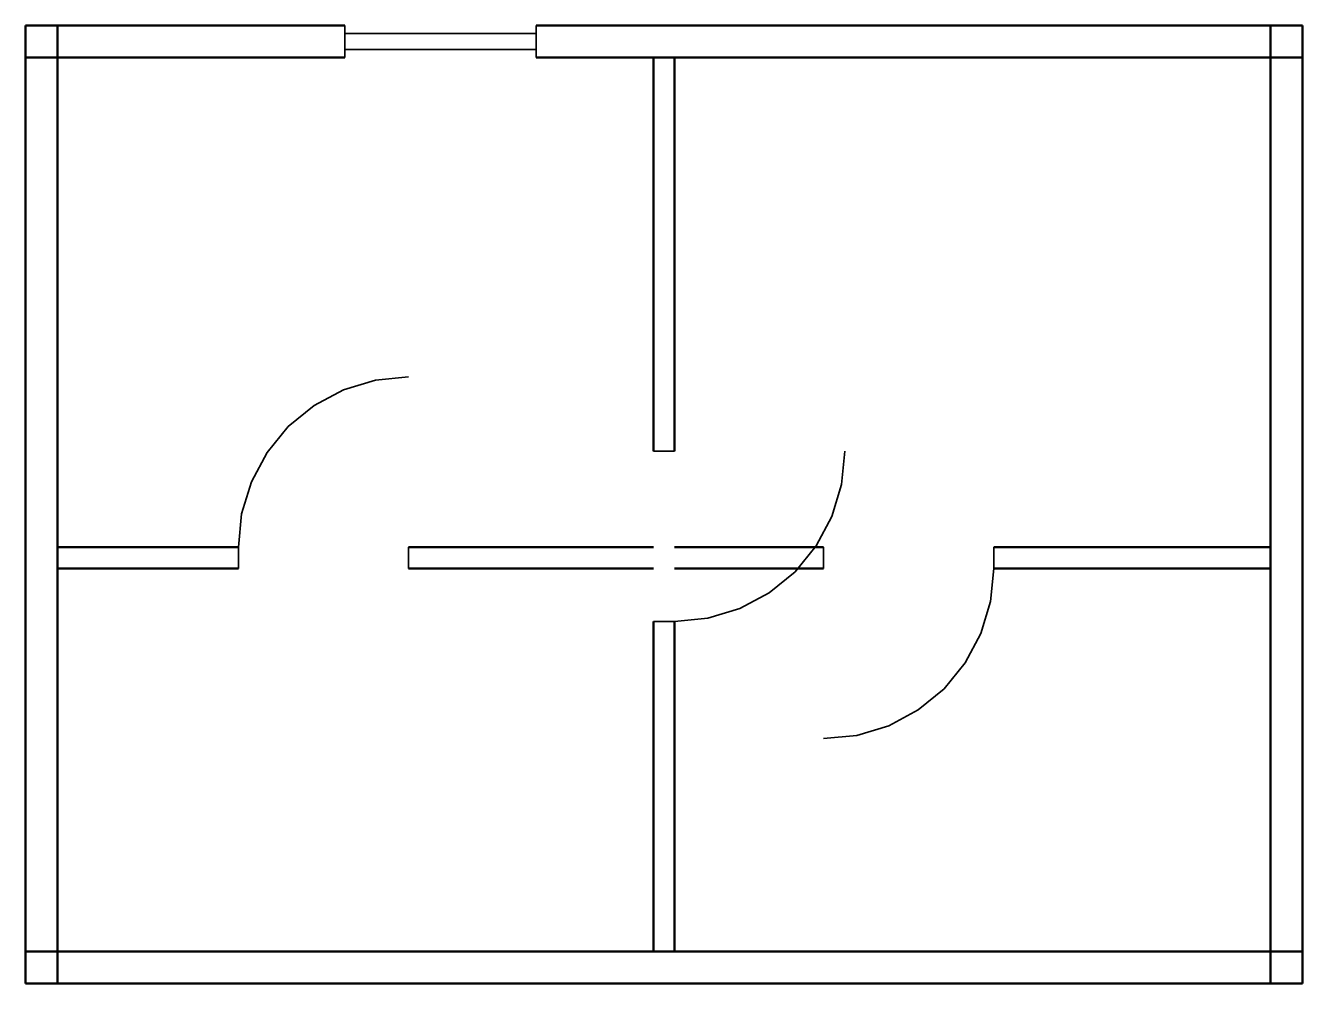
# Model space of a CAD drawing. Header units: inches. Extents: x 0 to 240, y 0 to 180.
import ezdxf

# ---------------------------------------------------------------- set-up
doc = ezdxf.new("R2010")
doc.units = ezdxf.units.IN
doc.layers.add('SYMBOLS', color=8, linetype='Continuous', lineweight=35, true_color=0x808080)
doc.layers.add('WALLS', color=7, linetype='Continuous', lineweight=50)

msp = doc.modelspace()

# ---------------------------------------------------------------- linework, layer by layer
at = {"layer": 'SYMBOLS'}
for p, q in [((60, 180), (60, 174)), ((96, 180), (96, 174)), ((60, 178.5), (96, 178.5)), ((60, 175.5), (96, 175.5)), ((59.75, 111.56), (65.76, 113.39)), ((65.76, 113.39), (72, 114)), ((54.22, 108.61), (59.75, 111.56)), ((49.37, 104.63), (54.22, 108.61)), ((45.39, 99.78), (49.37, 104.63)), ((42.44, 94.25), (45.39, 99.78)), ((118, 100), (122, 100)), ((153.39, 93.76), (154, 100)), ((40.61, 88.24), (42.44, 94.25)), ((151.56, 87.75), (153.39, 93.76)), ((40, 82), (40.61, 88.24)), ((148.61, 82.22), (151.56, 87.75)), ((40, 82), (40, 78)), ((72, 82), (72, 78)), ((144.63, 77.37), (148.61, 82.22)), ((150, 82), (150, 78)), ((182, 82), (182, 78)), ((139.78, 73.39), (144.63, 77.37)), ((182, 78), (181.39, 71.76)), ((134.25, 70.44), (139.78, 73.39)), ((128.24, 68.61), (134.25, 70.44)), ((181.39, 71.76), (179.56, 65.75)), ((118, 68), (122, 68)), ((122, 68), (128.24, 68.61)), ((179.56, 65.75), (176.61, 60.22)), ((176.61, 60.22), (172.63, 55.37)), ((172.63, 55.37), (167.78, 51.39)), ((167.78, 51.39), (162.25, 48.44)), ((162.25, 48.44), (156.24, 46.61)), ((156.24, 46.61), (150, 46))]:
    msp.add_line(p, q, dxfattribs=at)
at = {"layer": 'WALLS'}
for p, q in [((0, 180), (60, 180)), ((0, 180), (0, 0)), ((6, 180), (6, 0)), ((96, 180), (240, 180)), ((234, 180), (234, 0)), ((240, 180), (240, 0)), ((0, 174), (60, 174)), ((96, 174), (240, 174)), ((118, 174), (118, 100)), ((122, 174), (122, 100)), ((6, 82), (40, 82)), ((72, 82), (118, 82)), ((122, 82), (150, 82)), ((182, 82), (234, 82)), ((6, 78), (40, 78)), ((72, 78), (118, 78)), ((122, 78), (150, 78)), ((182, 78), (234, 78)), ((118, 68), (118, 6)), ((122, 68), (122, 6)), ((0, 6), (240, 6)), ((0, 0), (240, 0))]:
    msp.add_line(p, q, dxfattribs=at)

doc.saveas('drawing.dxf')
